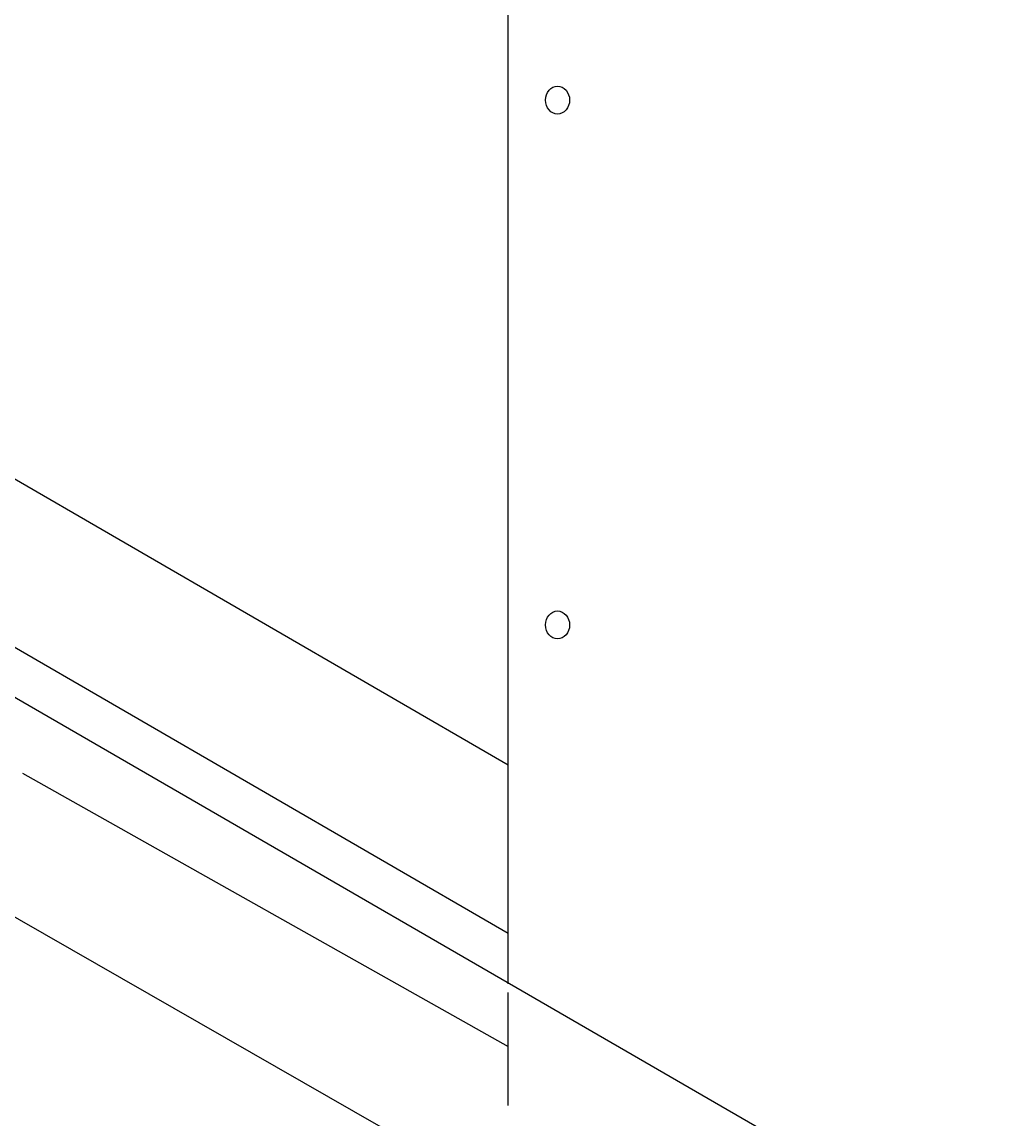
# Model space of a CAD drawing. Header units: inches. Extents: x -20.7 to 75.7, y -15.1 to 19.1.
# Drawn here: x -3.92 to -2.364, y -6.691 to -4.951 of the extents above; entities that cross this region are included whole.
import ezdxf

# ---------------------------------------------------------------- set-up
doc = ezdxf.new("R2010")
doc.units = ezdxf.units.IN
doc.header["$MEASUREMENT"] = 0
doc.layers.add('G-ANNO-TTLB', color=7, linetype='Continuous', lineweight=0)
doc.layers.add('TYVEK', color=7, linetype='Continuous', lineweight=0)

# ---------------------------------------------------------------- blocks, each defined once
blk = doc.blocks.new('Block_37')
at = {"layer": 'TYVEK', "color": 252, "lineweight": 25, "true_color": 0x838484}
for centre in [(-3.0704, -4.2426), (-3.0704, -5.0748), (-3.0704, -5.9071)]:
    blk.add_ellipse(centre, major_axis=(0, 0.0221), ratio=0.86328, dxfattribs=at)
blk = doc.blocks.new('Block_39')
at = {"layer": 'TYVEK', "color": 1, "lineweight": 25, "true_color": 0xff0000}
for points in [[(-4.2809, -5.791)], [(-3.134, -6.4532)]]:
    blk.add_lwpolyline(points, dxfattribs=at)
blk = doc.blocks.new('Block_40')
at = {"layer": 'TYVEK', "color": 1, "lineweight": 25, "true_color": 0xff0000}
for points in [[(-4.0934, -5.7254)], [(-2.9465, -6.3876)]]:
    blk.add_lwpolyline(points, dxfattribs=at)

msp = doc.modelspace()

# ---------------------------------------------------------------- hatches: boundary and pattern name
at = {"layer": 'G-ANNO-TTLB', "true_color": 0xb9529f, "transparency": 33554687}
h = msp.add_hatch(color=233, dxfattribs=at)
edge = h.paths.add_edge_path()
edge.add_spline(control_points=[(20.0342, -15.1346), (20.0342, -15.1346), (-20.6658, -15.1346), (-20.6658, -15.1346), (-20.6658, -15.1346), (-20.6658, 19.0008), (-20.6658, 19.0008), (-20.6658, 19.0008), (20.0342, 19.0008), (20.0342, 19.0008), (20.0342, 19.0008), (20.0342, -15.1346), (20.0342, -15.1346)], knot_values=[0, 0, 0, 0, 1, 1, 1, 2, 2, 2, 3, 3, 3, 4, 4, 4, 4], degree=3, periodic=0)
edge = h.paths.add_edge_path()
edge.add_spline(control_points=[(-20.5408, 18.8757), (-20.5408, 18.8757), (-20.5408, -15.0095), (-20.5408, -15.0095), (-20.5408, -15.0095), (19.9092, -15.0095), (19.9092, -15.0095), (19.9092, -15.0095), (19.9092, 18.8757), (19.9092, 18.8757), (19.9092, 18.8757), (-20.5408, 18.8757), (-20.5408, 18.8757)], knot_values=[0, 0, 0, 0, 1, 1, 1, 2, 2, 2, 3, 3, 3, 4, 4, 4, 4], degree=3, periodic=0)
edge.add_line((-20.5408, 18.8757), (-20.5408, 18.8757))

# ---------------------------------------------------------------- linework, layer by layer
at = {"layer": 'G-ANNO-TTLB'}
for points in [[(20.0342, -15.1346), (20.0342, -15.1346), (-20.6658, -15.1346), (-20.6658, -15.1346), (-20.6658, -15.1346), (-20.6658, 19.0008), (-20.6658, 19.0008), (-20.6658, 19.0008), (20.0342, 19.0008), (20.0342, 19.0008), (20.0342, 19.0008), (20.0342, -15.1346), (20.0342, -15.1346)], [(-20.5408, 18.8757), (-20.5408, 18.8757), (-20.5408, -15.0095), (-20.5408, -15.0095), (-20.5408, -15.0095), (19.9092, -15.0095), (19.9092, -15.0095), (19.9092, -15.0095), (19.9092, 18.8757), (19.9092, 18.8757), (19.9092, 18.8757), (-20.5408, 18.8757), (-20.5408, 18.8757)]]:
    msp.add_open_spline(points, degree=3, knots=[0, 0, 0, 0, 1, 1, 1, 2, 2, 2, 3, 3, 3, 4, 4, 4, 4], dxfattribs=at)
at = {"layer": 'TYVEK', "color": 2, "lineweight": 25, "true_color": 0xf5eb12}
for p, q in [((-3.1489, -6.4765), (-3.1489, -1.7797)), ((-4.6692, -5.5155), (-3.1489, -6.3957))]:
    msp.add_line(p, q, dxfattribs=at)
at = {"layer": 'TYVEK', "color": 4, "lineweight": 25, "true_color": 0x00ffff}
msp.add_line((-5.3141, -5.2221), (-2.6039, -6.7896), dxfattribs=at)
at = {"layer": 'TYVEK', "color": 33, "lineweight": 25, "true_color": 0xcb9865}
msp.add_line((-4.438, -5.3818), (-3.1489, -6.1288), dxfattribs=at)
at = {"layer": 'TYVEK', "color": 1, "lineweight": 25, "true_color": 0xff0000}
for p, q in [((-3.919, -6.1421), (-3.1489, -6.5758)), ((-3.1489, -6.669), (-3.1489, -6.4902))]:
    msp.add_line(p, q, dxfattribs=at)
at = {"layer": 'TYVEK', "color": 4, "lineweight": 30, "true_color": 0x00ffff}
msp.add_lwpolyline([(-5.0686, -5.7187), (-2.8203, -7.0068), (-3.373, -7.3226), (-5.6156, -6.038)], close=True, dxfattribs=at)
at = {"layer": 'TYVEK', "color": 18, "lineweight": 25, "true_color": 0x000000}
msp.add_lwpolyline([(-3.4469, -6.3066)], dxfattribs=at)

# ---------------------------------------------------------------- block references
at = {"layer": 'TYVEK'}
for name in ['Block_37', 'Block_40', 'Block_39']:
    msp.add_blockref(name, (0, 0), dxfattribs=at)

doc.saveas('drawing.dxf')
